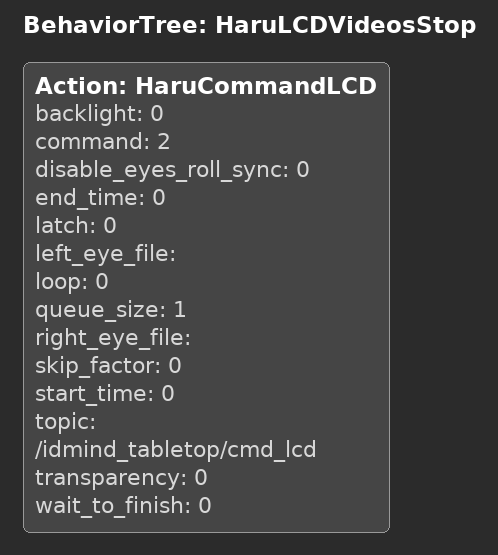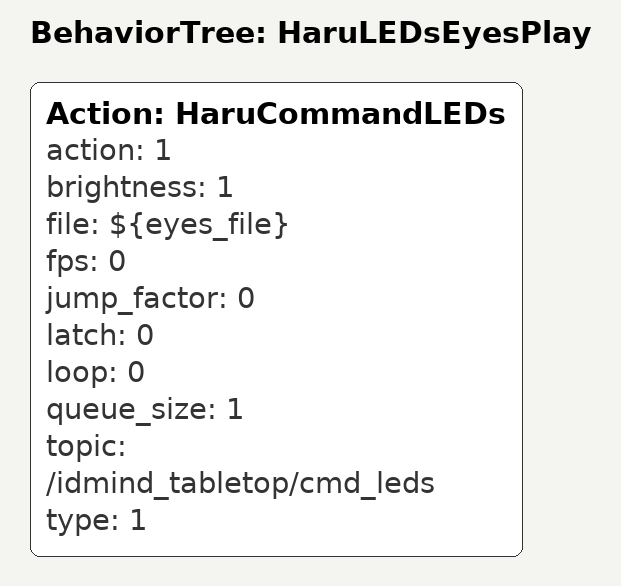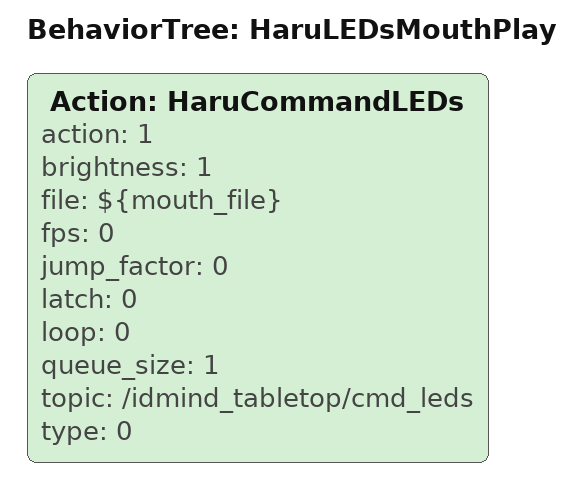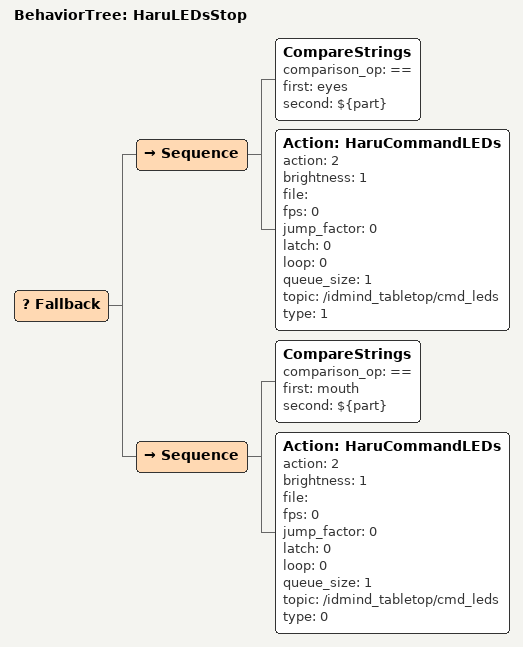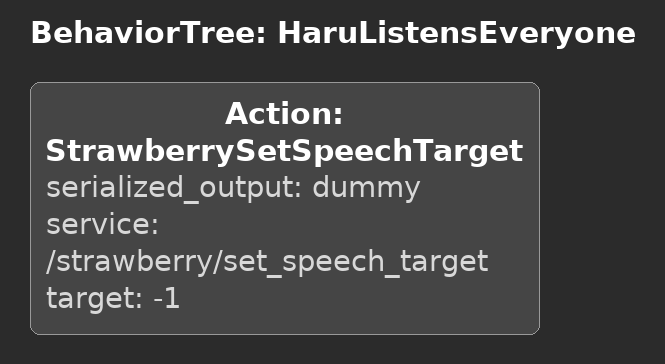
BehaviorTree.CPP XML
<BehaviorTree ID="HaruLCDVideosStop">
    <Action ID="HaruCommandLCD" backlight="0" command="2" disable_eyes_roll_sync="0" end_time="0" latch="0" left_eye_file="" loop="0" queue_size="1" right_eye_file="" skip_factor="0" start_time="0" topic="/idmind_tabletop/cmd_lcd" transparency="0" wait_to_finish="0"/>
</BehaviorTree>

<BehaviorTree ID="HaruLEDsEyesPlay">
    <Action ID="HaruCommandLEDs" action="1" brightness="1" file="${eyes_file}" fps="0" jump_factor="0" latch="0" loop="0" queue_size="1" topic="/idmind_tabletop/cmd_leds" type="1"/>
</BehaviorTree>

<BehaviorTree ID="HaruLEDsMouthPlay">
    <Action ID="HaruCommandLEDs" action="1" brightness="1" file="${mouth_file}" fps="0" jump_factor="0" latch="0" loop="0" queue_size="1" topic="/idmind_tabletop/cmd_leds" type="0"/>
</BehaviorTree>

<BehaviorTree ID="HaruLEDsStop">
    <Fallback>
        <Sequence>
            <CompareStrings comparison_op="==" first="eyes" second="${part}"/>
            <Action ID="HaruCommandLEDs" action="2" brightness="1" file="" fps="0" jump_factor="0" latch="0" loop="0" queue_size="1" topic="/idmind_tabletop/cmd_leds" type="1"/>
        </Sequence>
        <Sequence>
            <CompareStrings comparison_op="==" first="mouth" second="${part}"/>
            <Action ID="HaruCommandLEDs" action="2" brightness="1" file="" fps="0" jump_factor="0" latch="0" loop="0" queue_size="1" topic="/idmind_tabletop/cmd_leds" type="0"/>
        </Sequence>
    </Fallback>
</BehaviorTree>

<BehaviorTree ID="HaruListensEveryone">
    <Action ID="StrawberrySetSpeechTarget" serialized_output="dummy" service="/strawberry/set_speech_target" target="-1"/>
</BehaviorTree>
